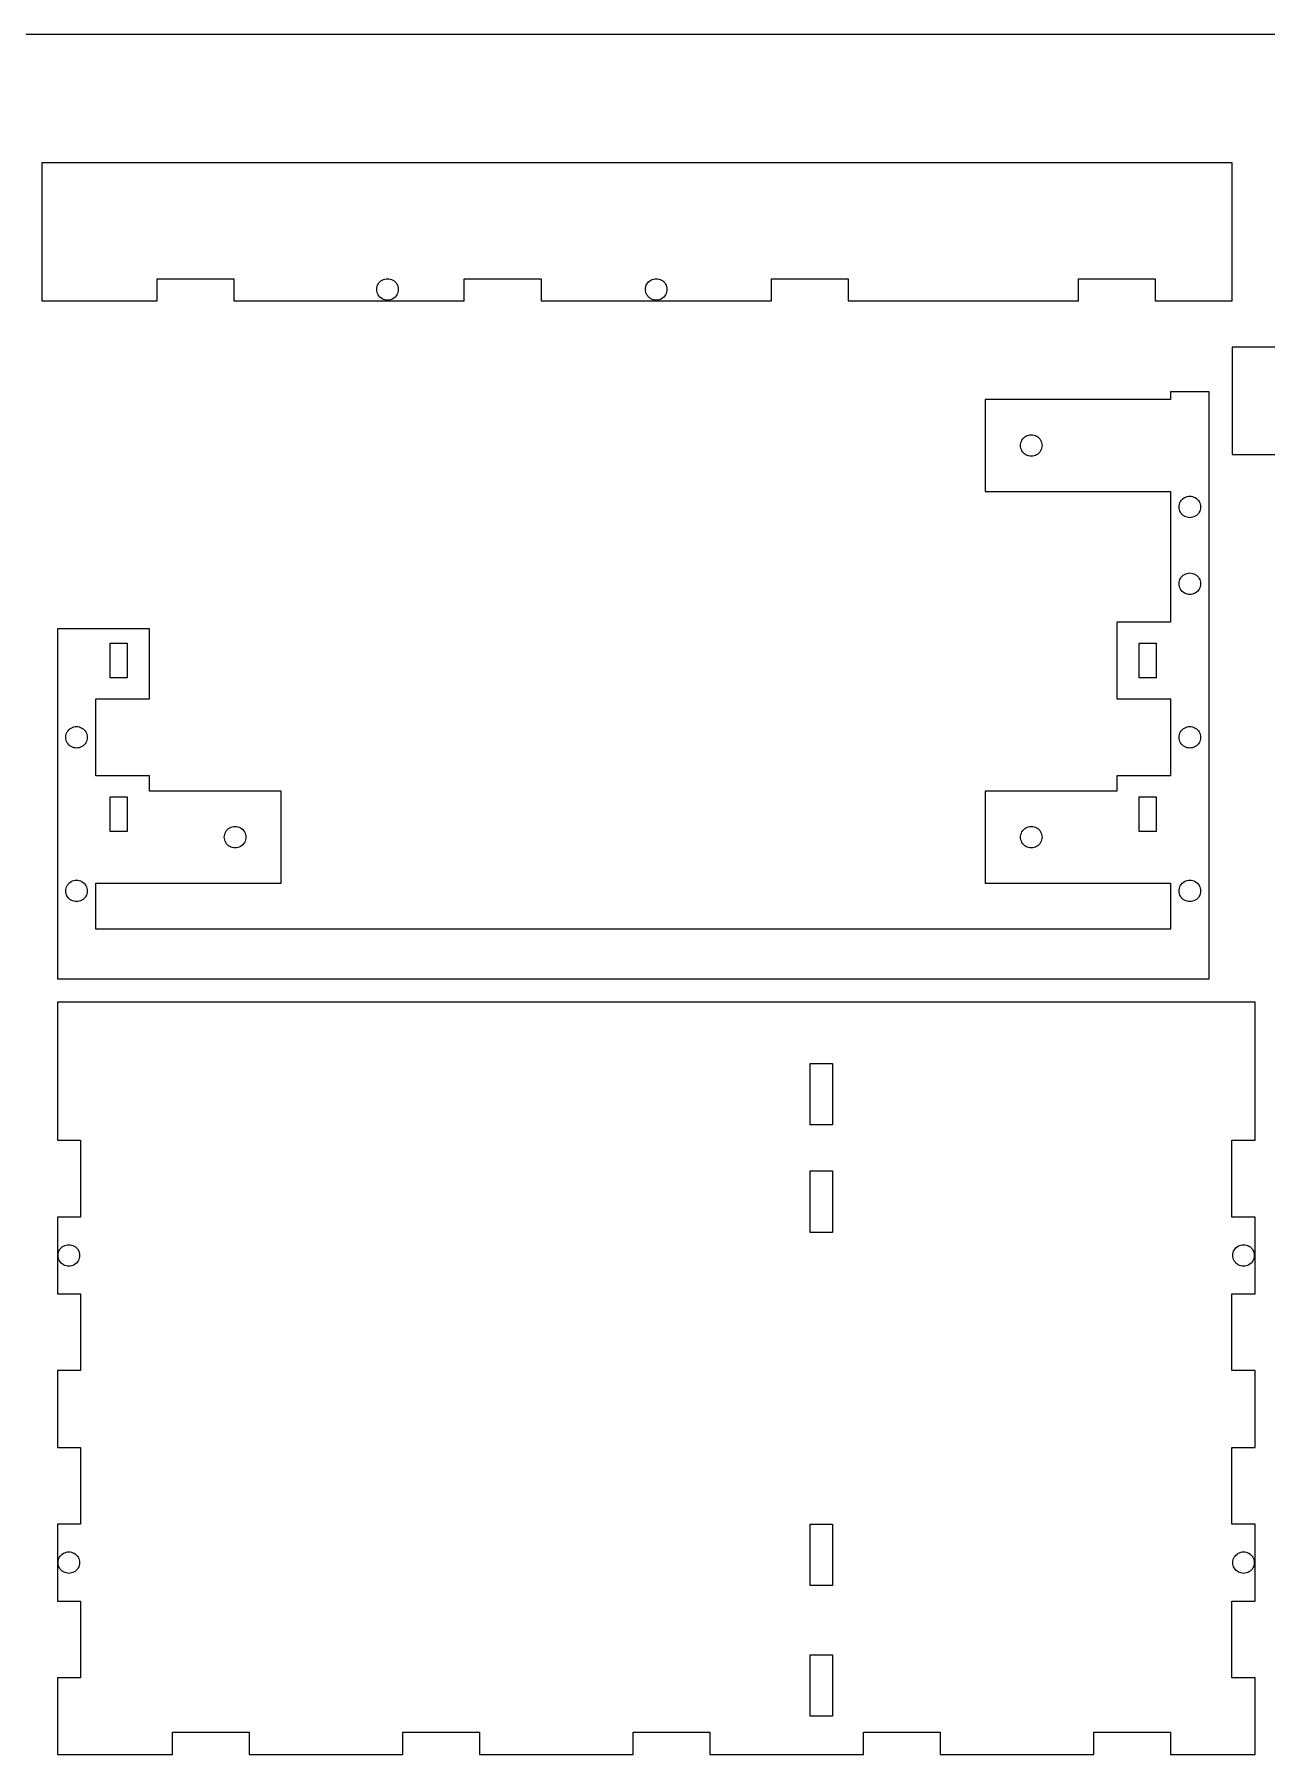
# Model space of a CAD drawing. Header units: millimetres. Extents: x 0 to 684, y 0 to 509.
# Drawn here: x 363 to 523.5, y 285 to 509 of the extents above; entities that cross this region are included whole.
import ezdxf

# ---------------------------------------------------------------- set-up
doc = ezdxf.new("R2010")
doc.units = ezdxf.units.MM
doc.layers.add('CUT_WHITE', color=7, linetype='Continuous')

msp = doc.modelspace()

# ---------------------------------------------------------------- linework, layer by layer
at = {"layer": 'CUT_WHITE', "color": 7}
for p, q in [((684, 509), (0, 509)), ((519, 492.29185), (364, 492.29185)), ((364, 492.29185), (364, 474.29185)), ((519, 474.29185), (519, 492.29185)), ((379, 474.29185), (379, 477.19184)), ((379, 477.19184), (389, 477.19184)), ((389, 477.19184), (389, 474.29185)), ((408.464, 477.08528), (408.638, 477.14414)), ((408.638, 477.14414), (408.817, 477.17987)), ((408.817, 477.17987), (409, 477.19184)), ((409, 477.19184), (409.183, 477.17987)), ((409.183, 477.17987), (409.362, 477.14414)), ((409.362, 477.14414), (409.536, 477.08528)), ((419, 474.29185), (419, 477.19184)), ((419, 477.19184), (429, 477.19184)), ((429, 477.19184), (429, 474.29185)), ((443.4642, 477.08528), (443.6377, 477.14414)), ((443.6377, 477.14414), (443.8173, 477.17987)), ((443.8173, 477.17987), (444, 477.19184)), ((444, 477.19184), (444.1827, 477.17987)), ((444.1827, 477.17987), (444.3624, 477.14414)), ((444.3624, 477.14414), (444.5358, 477.08528)), ((459, 474.29185), (459, 477.19184)), ((459, 477.19184), (469, 477.19184)), ((469, 477.19184), (469, 474.29185)), ((499, 474.29185), (499, 477.19184)), ((499, 477.19184), (509, 477.19184)), ((509, 477.19184), (509, 474.29185)), ((407.6, 475.79185), (407.612, 475.97457)), ((407.612, 475.60911), (407.6, 475.79185)), ((407.612, 475.97457), (407.648, 476.15419)), ((407.648, 475.4295), (407.612, 475.60911)), ((407.648, 476.15419), (407.707, 476.3276)), ((407.707, 475.25608), (407.648, 475.4295)), ((407.707, 476.3276), (407.788, 476.49185)), ((407.788, 475.09184), (407.707, 475.25608)), ((407.788, 476.49185), (407.889, 476.64411)), ((407.889, 474.93957), (407.788, 475.09184)), ((407.889, 476.64411), (408.01, 476.78179)), ((408.01, 474.80189), (407.889, 474.93957)), ((408.01, 476.78179), (408.148, 476.90254)), ((408.148, 476.90254), (408.3, 477.00428)), ((408.3, 477.00428), (408.464, 477.08528)), ((409.536, 477.08528), (409.7, 477.00428)), ((409.7, 477.00428), (409.852, 476.90254)), ((409.852, 476.90254), (409.99, 476.78179)), ((409.99, 476.78179), (410.111, 476.64411)), ((410.111, 474.93957), (409.99, 474.80189)), ((410.111, 476.64411), (410.212, 476.49185)), ((410.212, 475.09184), (410.111, 474.93957)), ((410.212, 476.49185), (410.293, 476.3276)), ((410.293, 475.25608), (410.212, 475.09184)), ((410.293, 476.3276), (410.352, 476.15419)), ((410.352, 475.4295), (410.293, 475.25608)), ((410.352, 476.15419), (410.388, 475.97457)), ((410.388, 475.60911), (410.352, 475.4295)), ((410.388, 475.97457), (410.4, 475.79185)), ((410.4, 475.79185), (410.388, 475.60911)), ((442.6, 475.79185), (442.612, 475.97457)), ((442.612, 475.60911), (442.6, 475.79185)), ((442.612, 475.97457), (442.6477, 476.15419)), ((442.6477, 475.4295), (442.612, 475.60911)), ((442.6477, 476.15419), (442.7066, 476.3276)), ((442.7066, 475.25608), (442.6477, 475.4295)), ((442.7066, 476.3276), (442.7876, 476.49185)), ((442.7876, 475.09184), (442.7066, 475.25608)), ((442.7876, 476.49185), (442.8893, 476.64411)), ((442.8893, 474.93957), (442.7876, 475.09184)), ((442.8893, 476.64411), (443.0101, 476.78179)), ((443.0101, 474.80189), (442.8893, 474.93957)), ((443.0101, 476.78179), (443.1477, 476.90254)), ((443.1477, 476.90254), (443.3, 477.00428)), ((443.3, 477.00428), (443.4642, 477.08528)), ((444.5358, 477.08528), (444.7, 477.00428)), ((444.7, 477.00428), (444.8523, 476.90254)), ((444.8523, 476.90254), (444.99, 476.78179)), ((444.99, 476.78179), (445.1107, 476.64411)), ((445.1107, 474.93957), (444.99, 474.80189)), ((445.1107, 476.64411), (445.2124, 476.49185)), ((445.2124, 475.09184), (445.1107, 474.93957)), ((445.2124, 476.49185), (445.2934, 476.3276)), ((445.2934, 475.25608), (445.2124, 475.09184)), ((445.2934, 476.3276), (445.3523, 476.15419)), ((445.3523, 475.4295), (445.2934, 475.25608)), ((445.3523, 476.15419), (445.388, 475.97457)), ((445.388, 475.60911), (445.3523, 475.4295)), ((445.388, 475.97457), (445.4, 475.79185)), ((445.4, 475.79185), (445.388, 475.60911)), ((364, 474.29185), (379, 474.29185)), ((389, 474.29185), (419, 474.29185)), ((408.148, 474.68115), (408.01, 474.80189)), ((408.3, 474.5794), (408.148, 474.68115)), ((408.464, 474.49841), (408.3, 474.5794)), ((408.638, 474.43954), (408.464, 474.49841)), ((408.817, 474.40382), (408.638, 474.43954)), ((409, 474.39184), (408.817, 474.40382)), ((409.183, 474.40382), (409, 474.39184)), ((409.362, 474.43954), (409.183, 474.40382)), ((409.536, 474.49841), (409.362, 474.43954)), ((409.7, 474.5794), (409.536, 474.49841)), ((409.852, 474.68115), (409.7, 474.5794)), ((409.99, 474.80189), (409.852, 474.68115)), ((429, 474.29185), (459, 474.29185)), ((443.1477, 474.68115), (443.0101, 474.80189)), ((443.3, 474.5794), (443.1477, 474.68115)), ((443.4642, 474.49841), (443.3, 474.5794)), ((443.6377, 474.43954), (443.4642, 474.49841)), ((443.8173, 474.40382), (443.6377, 474.43954)), ((444, 474.39184), (443.8173, 474.40382)), ((444.1827, 474.40382), (444, 474.39184)), ((444.3624, 474.43954), (444.1827, 474.40382)), ((444.5358, 474.49841), (444.3624, 474.43954)), ((444.7, 474.5794), (444.5358, 474.49841)), ((444.8523, 474.68115), (444.7, 474.5794)), ((444.99, 474.80189), (444.8523, 474.68115)), ((469, 474.29185), (499, 474.29185)), ((509, 474.29185), (519, 474.29185)), ((534, 468.29185), (519, 468.29185)), ((519, 468.29185), (519, 454.29185)), ((511, 461.46761), (486.85, 461.46761)), ((486.85, 461.46761), (486.85, 449.46761)), ((516, 462.46761), (511, 462.46761)), ((511, 462.46761), (511, 461.46761)), ((516, 386), (516, 462.46761)), ((491.45, 455.46761), (491.462, 455.65031)), ((491.462, 455.28491), (491.45, 455.46761)), ((491.462, 455.65031), (491.498, 455.82991)), ((491.498, 455.10521), (491.462, 455.28491)), ((491.498, 455.82991), (491.557, 456.00341)), ((491.557, 454.93181), (491.498, 455.10521)), ((491.557, 456.00341), (491.638, 456.16761)), ((491.638, 454.76761), (491.557, 454.93181)), ((491.638, 456.16761), (491.739, 456.31991)), ((491.739, 454.61531), (491.638, 454.76761)), ((491.739, 456.31991), (491.86, 456.45751)), ((491.86, 456.45751), (491.998, 456.57831)), ((491.998, 456.57831), (492.15, 456.68001)), ((492.15, 456.68001), (492.314, 456.76101)), ((492.314, 456.76101), (492.488, 456.81991)), ((492.488, 456.81991), (492.667, 456.85561)), ((492.667, 456.85561), (492.85, 456.86761)), ((492.85, 456.86761), (493.033, 456.85561)), ((493.033, 456.85561), (493.212, 456.81991)), ((493.212, 456.81991), (493.386, 456.76101)), ((493.386, 456.76101), (493.55, 456.68001)), ((493.55, 456.68001), (493.702, 456.57831)), ((493.702, 456.57831), (493.84, 456.45751)), ((493.84, 456.45751), (493.961, 456.31991)), ((493.961, 456.31991), (494.062, 456.16761)), ((494.062, 454.76761), (493.961, 454.61531)), ((494.062, 456.16761), (494.143, 456.00341)), ((494.143, 454.93181), (494.062, 454.76761)), ((494.143, 456.00341), (494.202, 455.82991)), ((494.202, 455.10521), (494.143, 454.93181)), ((494.202, 455.82991), (494.238, 455.65031)), ((494.238, 455.28491), (494.202, 455.10521)), ((494.238, 455.65031), (494.25, 455.46761)), ((494.25, 455.46761), (494.238, 455.28491)), ((491.86, 454.47761), (491.739, 454.61531)), ((491.998, 454.35691), (491.86, 454.47761)), ((492.15, 454.25521), (491.998, 454.35691)), ((492.314, 454.17421), (492.15, 454.25521)), ((492.488, 454.11531), (492.314, 454.17421)), ((492.667, 454.07961), (492.488, 454.11531)), ((492.85, 454.06761), (492.667, 454.07961)), ((493.033, 454.07961), (492.85, 454.06761)), ((493.212, 454.11531), (493.033, 454.07961)), ((493.386, 454.17421), (493.212, 454.11531)), ((493.55, 454.25521), (493.386, 454.17421)), ((493.702, 454.35691), (493.55, 454.25521)), ((493.84, 454.47761), (493.702, 454.35691)), ((493.961, 454.61531), (493.84, 454.47761)), ((519, 454.29185), (534, 454.29185)), ((486.85, 449.46761), (511, 449.46761)), ((511, 449.46761), (511, 432.46761)), ((512.148, 447.82991), (512.207, 448.00341)), ((512.207, 448.00341), (512.288, 448.16761)), ((512.288, 448.16761), (512.389, 448.31991)), ((512.389, 448.31991), (512.51, 448.45751)), ((512.51, 448.45751), (512.648, 448.57831)), ((512.648, 448.57831), (512.8, 448.68001)), ((512.8, 448.68001), (512.964, 448.76101)), ((512.964, 448.76101), (513.138, 448.81991)), ((513.138, 448.81991), (513.317, 448.85561)), ((513.317, 448.85561), (513.5, 448.86761)), ((513.5, 448.86761), (513.683, 448.85561)), ((513.683, 448.85561), (513.862, 448.81991)), ((513.862, 448.81991), (514.036, 448.76101)), ((514.036, 448.76101), (514.2, 448.68001)), ((514.2, 448.68001), (514.352, 448.57831)), ((514.352, 448.57831), (514.49, 448.45751)), ((514.49, 448.45751), (514.611, 448.31991)), ((514.611, 448.31991), (514.712, 448.16761)), ((514.712, 448.16761), (514.793, 448.00341)), ((514.793, 448.00341), (514.852, 447.82991)), ((512.1, 447.46761), (512.112, 447.65031)), ((512.112, 447.28491), (512.1, 447.46761)), ((512.112, 447.65031), (512.148, 447.82991)), ((512.148, 447.10521), (512.112, 447.28491)), ((512.207, 446.93181), (512.148, 447.10521)), ((512.288, 446.76761), (512.207, 446.93181)), ((512.389, 446.61531), (512.288, 446.76761)), ((512.51, 446.47761), (512.389, 446.61531)), ((512.648, 446.35691), (512.51, 446.47761)), ((512.8, 446.25521), (512.648, 446.35691)), ((512.964, 446.17421), (512.8, 446.25521)), ((513.138, 446.11531), (512.964, 446.17421)), ((513.317, 446.07961), (513.138, 446.11531)), ((513.5, 446.06761), (513.317, 446.07961)), ((513.683, 446.07961), (513.5, 446.06761)), ((513.862, 446.11531), (513.683, 446.07961)), ((514.036, 446.17421), (513.862, 446.11531)), ((514.2, 446.25521), (514.036, 446.17421)), ((514.352, 446.35691), (514.2, 446.25521)), ((514.49, 446.47761), (514.352, 446.35691)), ((514.611, 446.61531), (514.49, 446.47761)), ((514.712, 446.76761), (514.611, 446.61531)), ((514.793, 446.93181), (514.712, 446.76761)), ((514.852, 447.10521), (514.793, 446.93181)), ((514.852, 447.82991), (514.888, 447.65031)), ((514.888, 447.28491), (514.852, 447.10521)), ((514.888, 447.65031), (514.9, 447.46761)), ((514.9, 447.46761), (514.888, 447.28491)), ((512.1, 437.46761), (512.112, 437.65031)), ((512.112, 437.28491), (512.1, 437.46761)), ((512.112, 437.65031), (512.148, 437.82991)), ((512.148, 437.10521), (512.112, 437.28491)), ((512.148, 437.82991), (512.207, 438.00341)), ((512.207, 436.93181), (512.148, 437.10521)), ((512.207, 438.00341), (512.288, 438.16761)), ((512.288, 436.76761), (512.207, 436.93181)), ((512.288, 438.16761), (512.389, 438.31991)), ((512.389, 438.31991), (512.51, 438.45751)), ((512.51, 438.45751), (512.648, 438.57831)), ((512.648, 438.57831), (512.8, 438.68001)), ((512.8, 438.68001), (512.964, 438.76101)), ((512.964, 438.76101), (513.138, 438.81991)), ((513.138, 438.81991), (513.317, 438.85561)), ((513.317, 438.85561), (513.5, 438.86761)), ((513.5, 438.86761), (513.683, 438.85561)), ((513.683, 438.85561), (513.862, 438.81991)), ((513.862, 438.81991), (514.036, 438.76101)), ((514.036, 438.76101), (514.2, 438.68001)), ((514.2, 438.68001), (514.352, 438.57831)), ((514.352, 438.57831), (514.49, 438.45751)), ((514.49, 438.45751), (514.611, 438.31991)), ((514.611, 438.31991), (514.712, 438.16761)), ((514.712, 438.16761), (514.793, 438.00341)), ((514.793, 436.93181), (514.712, 436.76761)), ((514.793, 438.00341), (514.852, 437.82991)), ((514.852, 437.10521), (514.793, 436.93181)), ((514.852, 437.82991), (514.888, 437.65031)), ((514.888, 437.28491), (514.852, 437.10521)), ((514.888, 437.65031), (514.9, 437.46761)), ((514.9, 437.46761), (514.888, 437.28491)), ((512.389, 436.61531), (512.288, 436.76761)), ((512.51, 436.47761), (512.389, 436.61531)), ((512.648, 436.35691), (512.51, 436.47761)), ((512.8, 436.25521), (512.648, 436.35691)), ((512.964, 436.17421), (512.8, 436.25521)), ((513.138, 436.11531), (512.964, 436.17421)), ((513.317, 436.07961), (513.138, 436.11531)), ((513.5, 436.06761), (513.317, 436.07961)), ((513.683, 436.07961), (513.5, 436.06761)), ((513.862, 436.11531), (513.683, 436.07961)), ((514.036, 436.17421), (513.862, 436.11531)), ((514.2, 436.25521), (514.036, 436.17421)), ((514.352, 436.35691), (514.2, 436.25521)), ((514.49, 436.47761), (514.352, 436.35691)), ((514.611, 436.61531), (514.49, 436.47761)), ((514.712, 436.76761), (514.611, 436.61531)), ((511, 432.46761), (504, 432.46761)), ((504, 432.46761), (504, 422.46761)), ((378, 431.57491), (366, 431.57491)), ((366, 431.57491), (366, 386)), ((378, 422.46761), (378, 431.57491)), ((372.89999, 425.21761), (372.89999, 429.71761)), ((372.89999, 429.71761), (375.1, 429.71761)), ((375.1, 429.71761), (375.1, 425.21761)), ((506.9, 425.21761), (506.9, 429.71761)), ((506.9, 429.71761), (509.1, 429.71761)), ((509.1, 429.71761), (509.1, 425.21761)), ((375.1, 425.21761), (372.89999, 425.21761)), ((509.1, 425.21761), (506.9, 425.21761)), ((371, 412.46761), (371, 422.46761)), ((371, 422.46761), (378, 422.46761)), ((504, 422.46761), (511, 422.46761)), ((511, 422.46761), (511, 412.46761)), ((367.09999, 417.46761), (367.11197, 417.65031)), ((367.11197, 417.28491), (367.09999, 417.46761)), ((367.11197, 417.65031), (367.14769, 417.82991)), ((367.14769, 417.10521), (367.11197, 417.28491)), ((367.14769, 417.82991), (367.20656, 418.00341)), ((367.20656, 416.93181), (367.14769, 417.10521)), ((367.20656, 418.00341), (367.28755, 418.16761)), ((367.28755, 416.76761), (367.20656, 416.93181)), ((367.28755, 418.16761), (367.3893, 418.31991)), ((367.3893, 416.61531), (367.28755, 416.76761)), ((367.3893, 418.31991), (367.51004, 418.45751)), ((367.51004, 418.45751), (367.64772, 418.57831)), ((367.64772, 418.57831), (367.79999, 418.68001)), ((367.79999, 418.68001), (367.96423, 418.76101)), ((367.96423, 418.76101), (368.13765, 418.81991)), ((368.13765, 418.81991), (368.31726, 418.85561)), ((368.31726, 418.85561), (368.5, 418.86761)), ((368.5, 418.86761), (368.68272, 418.85561)), ((368.68272, 418.85561), (368.86234, 418.81991)), ((368.86234, 418.81991), (369.03575, 418.76101)), ((369.03575, 418.76101), (369.2, 418.68001)), ((369.2, 418.68001), (369.35226, 418.57831)), ((369.35226, 418.57831), (369.48994, 418.45751)), ((369.48994, 418.45751), (369.61069, 418.31991)), ((369.61069, 418.31991), (369.71243, 418.16761)), ((369.71243, 416.76761), (369.61069, 416.61531)), ((369.71243, 418.16761), (369.79343, 418.00341)), ((369.79343, 416.93181), (369.71243, 416.76761)), ((369.79343, 418.00341), (369.85229, 417.82991)), ((369.85229, 417.10521), (369.79343, 416.93181)), ((369.85229, 417.82991), (369.88802, 417.65031)), ((369.88802, 417.28491), (369.85229, 417.10521)), ((369.88802, 417.65031), (369.89999, 417.46761)), ((369.89999, 417.46761), (369.88802, 417.28491)), ((512.1, 417.46761), (512.112, 417.65031)), ((512.112, 417.28491), (512.1, 417.46761)), ((512.112, 417.65031), (512.148, 417.82991)), ((512.148, 417.10521), (512.112, 417.28491)), ((512.148, 417.82991), (512.207, 418.00341)), ((512.207, 416.93181), (512.148, 417.10521)), ((512.207, 418.00341), (512.288, 418.16761)), ((512.288, 416.76761), (512.207, 416.93181)), ((512.288, 418.16761), (512.389, 418.31991)), ((512.389, 416.61531), (512.288, 416.76761)), ((512.389, 418.31991), (512.51, 418.45751)), ((512.51, 418.45751), (512.648, 418.57831)), ((512.648, 418.57831), (512.8, 418.68001)), ((512.8, 418.68001), (512.964, 418.76101)), ((512.964, 418.76101), (513.138, 418.81991)), ((513.138, 418.81991), (513.317, 418.85561)), ((513.317, 418.85561), (513.5, 418.86761)), ((513.5, 418.86761), (513.683, 418.85561)), ((513.683, 418.85561), (513.862, 418.81991)), ((513.862, 418.81991), (514.036, 418.76101)), ((514.036, 418.76101), (514.2, 418.68001)), ((514.2, 418.68001), (514.352, 418.57831)), ((514.352, 418.57831), (514.49, 418.45751)), ((514.49, 418.45751), (514.611, 418.31991)), ((514.611, 418.31991), (514.712, 418.16761)), ((514.712, 416.76761), (514.611, 416.61531)), ((514.712, 418.16761), (514.793, 418.00341)), ((514.793, 416.93181), (514.712, 416.76761)), ((514.793, 418.00341), (514.852, 417.82991)), ((514.852, 417.10521), (514.793, 416.93181)), ((514.852, 417.82991), (514.888, 417.65031)), ((514.888, 417.28491), (514.852, 417.10521)), ((514.888, 417.65031), (514.9, 417.46761)), ((514.9, 417.46761), (514.888, 417.28491)), ((367.51004, 416.47761), (367.3893, 416.61531)), ((367.64772, 416.35691), (367.51004, 416.47761)), ((367.79999, 416.25521), (367.64772, 416.35691)), ((367.96423, 416.17421), (367.79999, 416.25521)), ((368.13765, 416.11531), (367.96423, 416.17421)), ((368.31726, 416.07961), (368.13765, 416.11531)), ((368.5, 416.06761), (368.31726, 416.07961)), ((368.68272, 416.07961), (368.5, 416.06761)), ((368.86234, 416.11531), (368.68272, 416.07961)), ((369.03575, 416.17421), (368.86234, 416.11531)), ((369.2, 416.25521), (369.03575, 416.17421)), ((369.35226, 416.35691), (369.2, 416.25521)), ((369.48994, 416.47761), (369.35226, 416.35691)), ((369.61069, 416.61531), (369.48994, 416.47761)), ((512.51, 416.47761), (512.389, 416.61531)), ((512.648, 416.35691), (512.51, 416.47761)), ((512.8, 416.25521), (512.648, 416.35691)), ((512.964, 416.17421), (512.8, 416.25521)), ((513.138, 416.11531), (512.964, 416.17421)), ((513.317, 416.07961), (513.138, 416.11531)), ((513.5, 416.06761), (513.317, 416.07961)), ((513.683, 416.07961), (513.5, 416.06761)), ((513.862, 416.11531), (513.683, 416.07961)), ((514.036, 416.17421), (513.862, 416.11531)), ((514.2, 416.25521), (514.036, 416.17421)), ((514.352, 416.35691), (514.2, 416.25521)), ((514.49, 416.47761), (514.352, 416.35691)), ((514.611, 416.61531), (514.49, 416.47761)), ((378, 412.46761), (371, 412.46761)), ((378, 410.46761), (378, 412.46761)), ((511, 412.46761), (504, 412.46761)), ((504, 412.46761), (504, 410.46761)), ((395.15, 410.46761), (378, 410.46761)), ((395.15, 398.46761), (395.15, 410.46761)), ((504, 410.46761), (486.85, 410.46761)), ((486.85, 410.46761), (486.85, 398.46761)), ((372.89999, 405.21761), (372.89999, 409.71761)), ((372.89999, 409.71761), (375.1, 409.71761)), ((375.1, 409.71761), (375.1, 405.21761)), ((506.9, 405.21761), (506.9, 409.71761)), ((506.9, 409.71761), (509.1, 409.71761)), ((509.1, 409.71761), (509.1, 405.21761)), ((388.0393, 405.31991), (388.16, 405.45751)), ((388.16, 405.45751), (388.2977, 405.57831)), ((388.2977, 405.57831), (388.45, 405.68001)), ((388.45, 405.68001), (388.6142, 405.76101)), ((388.6142, 405.76101), (388.7876, 405.81991)), ((388.7876, 405.81991), (388.9673, 405.85561)), ((388.9673, 405.85561), (389.15, 405.86761)), ((389.15, 405.86761), (389.3327, 405.85561)), ((389.3327, 405.85561), (389.5123, 405.81991)), ((389.5123, 405.81991), (389.6857, 405.76101)), ((389.6857, 405.76101), (389.85, 405.68001)), ((389.85, 405.68001), (390.0023, 405.57831)), ((390.0023, 405.57831), (390.1399, 405.45751)), ((390.1399, 405.45751), (390.2607, 405.31991)), ((491.739, 405.31991), (491.86, 405.45751)), ((491.86, 405.45751), (491.998, 405.57831)), ((491.998, 405.57831), (492.15, 405.68001)), ((492.15, 405.68001), (492.314, 405.76101)), ((492.314, 405.76101), (492.488, 405.81991)), ((492.488, 405.81991), (492.667, 405.85561)), ((492.667, 405.85561), (492.85, 405.86761)), ((492.85, 405.86761), (493.033, 405.85561)), ((493.033, 405.85561), (493.212, 405.81991)), ((493.212, 405.81991), (493.386, 405.76101)), ((493.386, 405.76101), (493.55, 405.68001)), ((493.55, 405.68001), (493.702, 405.57831)), ((493.702, 405.57831), (493.84, 405.45751)), ((493.84, 405.45751), (493.961, 405.31991)), ((375.1, 405.21761), (372.89999, 405.21761)), ((387.75, 404.46761), (387.762, 404.65031)), ((387.762, 404.28491), (387.75, 404.46761)), ((387.762, 404.65031), (387.7977, 404.82991)), ((387.7977, 404.10521), (387.762, 404.28491)), ((387.7977, 404.82991), (387.8566, 405.00341)), ((387.8566, 403.93181), (387.7977, 404.10521)), ((387.8566, 405.00341), (387.9376, 405.16761)), ((387.9376, 403.76761), (387.8566, 403.93181)), ((387.9376, 405.16761), (388.0393, 405.31991)), ((388.0393, 403.61531), (387.9376, 403.76761)), ((388.16, 403.47761), (388.0393, 403.61531)), ((388.2977, 403.35691), (388.16, 403.47761)), ((388.45, 403.25521), (388.2977, 403.35691)), ((388.6142, 403.17421), (388.45, 403.25521)), ((389.85, 403.25521), (389.6857, 403.17421)), ((390.0023, 403.35691), (389.85, 403.25521)), ((390.1399, 403.47761), (390.0023, 403.35691)), ((390.2607, 403.61531), (390.1399, 403.47761)), ((390.2607, 405.31991), (390.3624, 405.16761)), ((390.3624, 403.76761), (390.2607, 403.61531)), ((390.3624, 405.16761), (390.4434, 405.00341)), ((390.4434, 403.93181), (390.3624, 403.76761)), ((390.4434, 405.00341), (390.5023, 404.82991)), ((390.5023, 404.10521), (390.4434, 403.93181)), ((390.5023, 404.82991), (390.538, 404.65031)), ((390.538, 404.28491), (390.5023, 404.10521)), ((390.538, 404.65031), (390.55, 404.46761)), ((390.55, 404.46761), (390.538, 404.28491)), ((491.45, 404.46761), (491.462, 404.65031)), ((491.462, 404.28491), (491.45, 404.46761)), ((491.462, 404.65031), (491.498, 404.82991)), ((491.498, 404.10521), (491.462, 404.28491)), ((491.498, 404.82991), (491.557, 405.00341)), ((491.557, 403.93181), (491.498, 404.10521)), ((491.557, 405.00341), (491.638, 405.16761)), ((491.638, 403.76761), (491.557, 403.93181)), ((491.638, 405.16761), (491.739, 405.31991)), ((491.739, 403.61531), (491.638, 403.76761)), ((491.86, 403.47761), (491.739, 403.61531)), ((491.998, 403.35691), (491.86, 403.47761)), ((492.15, 403.25521), (491.998, 403.35691)), ((492.314, 403.17421), (492.15, 403.25521)), ((493.55, 403.25521), (493.386, 403.17421)), ((493.702, 403.35691), (493.55, 403.25521)), ((493.84, 403.47761), (493.702, 403.35691)), ((493.961, 403.61531), (493.84, 403.47761)), ((493.961, 405.31991), (494.062, 405.16761)), ((494.062, 403.76761), (493.961, 403.61531)), ((494.062, 405.16761), (494.143, 405.00341)), ((494.143, 403.93181), (494.062, 403.76761)), ((494.143, 405.00341), (494.202, 404.82991)), ((494.202, 404.10521), (494.143, 403.93181)), ((494.202, 404.82991), (494.238, 404.65031)), ((494.238, 404.28491), (494.202, 404.10521)), ((494.238, 404.65031), (494.25, 404.46761)), ((494.25, 404.46761), (494.238, 404.28491)), ((509.1, 405.21761), (506.9, 405.21761)), ((388.7876, 403.11531), (388.6142, 403.17421)), ((388.9673, 403.07961), (388.7876, 403.11531)), ((389.15, 403.06761), (388.9673, 403.07961)), ((389.3327, 403.07961), (389.15, 403.06761)), ((389.5123, 403.11531), (389.3327, 403.07961)), ((389.6857, 403.17421), (389.5123, 403.11531)), ((492.488, 403.11531), (492.314, 403.17421)), ((492.667, 403.07961), (492.488, 403.11531)), ((492.85, 403.06761), (492.667, 403.07961)), ((493.033, 403.07961), (492.85, 403.06761)), ((493.212, 403.11531), (493.033, 403.07961)), ((493.386, 403.17421), (493.212, 403.11531)), ((367.79999, 398.68001), (367.96423, 398.76101)), ((367.96423, 398.76101), (368.13765, 398.81991)), ((368.13765, 398.81991), (368.31726, 398.85561)), ((368.31726, 398.85561), (368.5, 398.86761)), ((368.5, 398.86761), (368.68272, 398.85561)), ((368.68272, 398.85561), (368.86234, 398.81991)), ((368.86234, 398.81991), (369.03575, 398.76101)), ((369.03575, 398.76101), (369.2, 398.68001)), ((512.8, 398.68001), (512.964, 398.76101)), ((512.964, 398.76101), (513.138, 398.81991)), ((513.138, 398.81991), (513.317, 398.85561)), ((513.317, 398.85561), (513.5, 398.86761)), ((513.5, 398.86761), (513.683, 398.85561)), ((513.683, 398.85561), (513.862, 398.81991)), ((513.862, 398.81991), (514.036, 398.76101)), ((514.036, 398.76101), (514.2, 398.68001)), ((367.09999, 397.46761), (367.11197, 397.65031)), ((367.11197, 397.28491), (367.09999, 397.46761)), ((367.11197, 397.65031), (367.14769, 397.82991)), ((367.14769, 397.10521), (367.11197, 397.28491)), ((367.14769, 397.82991), (367.20656, 398.00341)), ((367.20656, 396.93181), (367.14769, 397.10521)), ((367.20656, 398.00341), (367.28755, 398.16761)), ((367.28755, 396.76761), (367.20656, 396.93181)), ((367.28755, 398.16761), (367.3893, 398.31991)), ((367.3893, 396.61531), (367.28755, 396.76761)), ((367.3893, 398.31991), (367.51004, 398.45751)), ((367.51004, 396.47761), (367.3893, 396.61531)), ((367.51004, 398.45751), (367.64772, 398.57831)), ((367.64772, 398.57831), (367.79999, 398.68001)), ((369.2, 398.68001), (369.35226, 398.57831)), ((369.35226, 398.57831), (369.48994, 398.45751)), ((369.48994, 398.45751), (369.61069, 398.31991)), ((369.61069, 396.61531), (369.48994, 396.47761)), ((369.61069, 398.31991), (369.71243, 398.16761)), ((369.71243, 396.76761), (369.61069, 396.61531)), ((369.71243, 398.16761), (369.79343, 398.00341)), ((369.79343, 396.93181), (369.71243, 396.76761)), ((369.79343, 398.00341), (369.85229, 397.82991)), ((369.85229, 397.10521), (369.79343, 396.93181)), ((369.85229, 397.82991), (369.88802, 397.65031)), ((369.88802, 397.28491), (369.85229, 397.10521)), ((369.88802, 397.65031), (369.89999, 397.46761)), ((369.89999, 397.46761), (369.88802, 397.28491)), ((371, 392.46761), (371, 398.46761)), ((371, 398.46761), (395.15, 398.46761)), ((486.85, 398.46761), (511, 398.46761)), ((511, 398.46761), (511, 392.46761)), ((512.1, 397.46761), (512.112, 397.65031)), ((512.112, 397.28491), (512.1, 397.46761)), ((512.112, 397.65031), (512.148, 397.82991)), ((512.148, 397.10521), (512.112, 397.28491)), ((512.148, 397.82991), (512.207, 398.00341)), ((512.207, 396.93181), (512.148, 397.10521)), ((512.207, 398.00341), (512.288, 398.16761)), ((512.288, 396.76761), (512.207, 396.93181)), ((512.288, 398.16761), (512.389, 398.31991)), ((512.389, 396.61531), (512.288, 396.76761)), ((512.389, 398.31991), (512.51, 398.45751)), ((512.51, 396.47761), (512.389, 396.61531)), ((512.51, 398.45751), (512.648, 398.57831)), ((512.648, 398.57831), (512.8, 398.68001)), ((514.2, 398.68001), (514.352, 398.57831)), ((514.352, 398.57831), (514.49, 398.45751)), ((514.49, 398.45751), (514.611, 398.31991)), ((514.611, 396.61531), (514.49, 396.47761)), ((514.611, 398.31991), (514.712, 398.16761)), ((514.712, 396.76761), (514.611, 396.61531)), ((514.712, 398.16761), (514.793, 398.00341)), ((514.793, 396.93181), (514.712, 396.76761)), ((514.793, 398.00341), (514.852, 397.82991)), ((514.852, 397.10521), (514.793, 396.93181)), ((514.852, 397.82991), (514.888, 397.65031)), ((514.888, 397.28491), (514.852, 397.10521)), ((514.888, 397.65031), (514.9, 397.46761)), ((514.9, 397.46761), (514.888, 397.28491)), ((367.64772, 396.35691), (367.51004, 396.47761)), ((367.79999, 396.25521), (367.64772, 396.35691)), ((367.96423, 396.17421), (367.79999, 396.25521)), ((368.13765, 396.11531), (367.96423, 396.17421)), ((368.31726, 396.07961), (368.13765, 396.11531)), ((368.5, 396.06761), (368.31726, 396.07961)), ((368.68272, 396.07961), (368.5, 396.06761)), ((368.86234, 396.11531), (368.68272, 396.07961)), ((369.03575, 396.17421), (368.86234, 396.11531)), ((369.2, 396.25521), (369.03575, 396.17421)), ((369.35226, 396.35691), (369.2, 396.25521)), ((369.48994, 396.47761), (369.35226, 396.35691)), ((512.648, 396.35691), (512.51, 396.47761)), ((512.8, 396.25521), (512.648, 396.35691)), ((512.964, 396.17421), (512.8, 396.25521)), ((513.138, 396.11531), (512.964, 396.17421)), ((513.317, 396.07961), (513.138, 396.11531)), ((513.5, 396.06761), (513.317, 396.07961)), ((513.683, 396.07961), (513.5, 396.06761)), ((513.862, 396.11531), (513.683, 396.07961)), ((514.036, 396.17421), (513.862, 396.11531)), ((514.2, 396.25521), (514.036, 396.17421)), ((514.352, 396.35691), (514.2, 396.25521)), ((514.49, 396.47761), (514.352, 396.35691)), ((511, 392.46761), (371, 392.46761)), ((366, 386), (516, 386)), ((522, 383), (366, 383)), ((366, 383), (366, 365)), ((522, 365), (522, 383)), ((464.05, 367), (464.05, 375)), ((464.05, 375), (466.95, 375)), ((466.95, 375), (466.95, 367)), ((466.95, 367), (464.05, 367)), ((366, 365), (369.00999, 365)), ((369.00999, 365), (369.00999, 355)), ((518.99, 355), (518.99, 365)), ((518.99, 365), (522, 365)), ((464.05, 353), (464.05, 361)), ((464.05, 361), (466.95, 361)), ((466.95, 361), (466.95, 353)), ((369.00999, 355), (366, 355)), ((366, 355), (366, 345)), ((522, 355), (518.99, 355)), ((522, 345), (522, 355)), ((466.95, 353), (464.05, 353)), ((366.09999, 350), (366.11197, 350.1827)), ((366.11197, 349.8173), (366.09999, 350)), ((366.11197, 350.1827), (366.14769, 350.3623)), ((366.14769, 349.6376), (366.11197, 349.8173)), ((366.14769, 350.3623), (366.20656, 350.5358)), ((366.20656, 349.4642), (366.14769, 349.6376)), ((366.20656, 350.5358), (366.28755, 350.7)), ((366.28755, 349.3), (366.20656, 349.4642)), ((366.28755, 350.7), (366.3893, 350.8523)), ((366.3893, 350.8523), (366.51004, 350.9899)), ((366.51004, 350.9899), (366.64772, 351.1107)), ((366.64772, 351.1107), (366.79999, 351.2124)), ((366.79999, 351.2124), (366.96423, 351.2934)), ((366.96423, 351.2934), (367.13765, 351.3523)), ((367.13765, 351.3523), (367.31726, 351.388)), ((367.31726, 351.388), (367.5, 351.4)), ((367.5, 351.4), (367.68272, 351.388)), ((367.68272, 351.388), (367.86234, 351.3523)), ((367.86234, 351.3523), (368.03575, 351.2934)), ((368.03575, 351.2934), (368.2, 351.2124)), ((368.2, 351.2124), (368.35226, 351.1107)), ((368.35226, 351.1107), (368.48994, 350.9899)), ((368.48994, 350.9899), (368.61069, 350.8523)), ((368.61069, 350.8523), (368.71243, 350.7)), ((368.71243, 350.7), (368.79343, 350.5358)), ((368.79343, 349.4642), (368.71243, 349.3)), ((368.79343, 350.5358), (368.85229, 350.3623)), ((368.85229, 349.6376), (368.79343, 349.4642)), ((368.85229, 350.3623), (368.88802, 350.1827)), ((368.88802, 349.8173), (368.85229, 349.6376)), ((368.88802, 350.1827), (368.89999, 350)), ((368.89999, 350), (368.88802, 349.8173)), ((519.1, 350), (519.112, 350.1827)), ((519.112, 349.8173), (519.1, 350)), ((519.112, 350.1827), (519.148, 350.3623)), ((519.148, 349.6376), (519.112, 349.8173)), ((519.148, 350.3623), (519.207, 350.5358)), ((519.207, 349.4642), (519.148, 349.6376)), ((519.207, 350.5358), (519.288, 350.7)), ((519.288, 349.3), (519.207, 349.4642)), ((519.288, 350.7), (519.389, 350.8523)), ((519.389, 350.8523), (519.51, 350.9899)), ((519.51, 350.9899), (519.648, 351.1107)), ((519.648, 351.1107), (519.8, 351.2124)), ((519.8, 351.2124), (519.964, 351.2934)), ((519.964, 351.2934), (520.138, 351.3523)), ((520.138, 351.3523), (520.317, 351.388)), ((520.317, 351.388), (520.5, 351.4)), ((520.5, 351.4), (520.683, 351.388)), ((520.683, 351.388), (520.862, 351.3523)), ((520.862, 351.3523), (521.036, 351.2934)), ((521.036, 351.2934), (521.2, 351.2124)), ((521.2, 351.2124), (521.352, 351.1107)), ((521.352, 351.1107), (521.49, 350.9899)), ((521.49, 350.9899), (521.611, 350.8523)), ((521.611, 350.8523), (521.712, 350.7)), ((521.712, 350.7), (521.793, 350.5358)), ((521.793, 349.4642), (521.712, 349.3)), ((521.793, 350.5358), (521.852, 350.3623)), ((521.852, 349.6376), (521.793, 349.4642)), ((521.852, 350.3623), (521.888, 350.1827)), ((521.888, 349.8173), (521.852, 349.6376)), ((521.888, 350.1827), (521.9, 350)), ((521.9, 350), (521.888, 349.8173)), ((366.3893, 349.1477), (366.28755, 349.3)), ((366.51004, 349.01), (366.3893, 349.1477)), ((366.64772, 348.8893), (366.51004, 349.01)), ((366.79999, 348.7876), (366.64772, 348.8893)), ((366.96423, 348.7066), (366.79999, 348.7876)), ((367.13765, 348.6477), (366.96423, 348.7066)), ((367.31726, 348.612), (367.13765, 348.6477)), ((367.5, 348.6), (367.31726, 348.612)), ((367.68272, 348.612), (367.5, 348.6)), ((367.86234, 348.6477), (367.68272, 348.612)), ((368.03575, 348.7066), (367.86234, 348.6477)), ((368.2, 348.7876), (368.03575, 348.7066)), ((368.35226, 348.8893), (368.2, 348.7876)), ((368.48994, 349.01), (368.35226, 348.8893)), ((368.61069, 349.1477), (368.48994, 349.01)), ((368.71243, 349.3), (368.61069, 349.1477)), ((519.389, 349.1477), (519.288, 349.3)), ((519.51, 349.01), (519.389, 349.1477)), ((519.648, 348.8893), (519.51, 349.01)), ((519.8, 348.7876), (519.648, 348.8893)), ((519.964, 348.7066), (519.8, 348.7876)), ((520.138, 348.6477), (519.964, 348.7066)), ((520.317, 348.612), (520.138, 348.6477)), ((520.5, 348.6), (520.317, 348.612)), ((520.683, 348.612), (520.5, 348.6)), ((520.862, 348.6477), (520.683, 348.612)), ((521.036, 348.7066), (520.862, 348.6477)), ((521.2, 348.7876), (521.036, 348.7066)), ((521.352, 348.8893), (521.2, 348.7876)), ((521.49, 349.01), (521.352, 348.8893)), ((521.611, 349.1477), (521.49, 349.01)), ((521.712, 349.3), (521.611, 349.1477)), ((366, 345), (369.00999, 345)), ((369.00999, 345), (369.00999, 335)), ((518.99, 335), (518.99, 345)), ((518.99, 345), (522, 345)), ((369.00999, 335), (366, 335)), ((366, 335), (366, 325)), ((522, 335), (518.99, 335)), ((522, 325), (522, 335)), ((366, 325), (369.00999, 325)), ((369.00999, 325), (369.00999, 315)), ((518.99, 315), (518.99, 325)), ((518.99, 325), (522, 325)), ((369.00999, 315), (366, 315)), ((366, 315), (366, 305)), ((464.05, 307), (464.05, 315)), ((464.05, 315), (466.95, 315)), ((466.95, 315), (466.95, 307)), ((522, 315), (518.99, 315)), ((522, 305), (522, 315)), ((367.13765, 311.3523), (367.31726, 311.388)), ((367.31726, 311.388), (367.5, 311.4)), ((367.5, 311.4), (367.68272, 311.388)), ((367.68272, 311.388), (367.86234, 311.3523)), ((520.138, 311.3523), (520.317, 311.388)), ((520.317, 311.388), (520.5, 311.4)), ((520.5, 311.4), (520.683, 311.388)), ((520.683, 311.388), (520.862, 311.3523)), ((366.09999, 310), (366.11197, 310.1827)), ((366.11197, 309.8173), (366.09999, 310)), ((366.11197, 310.1827), (366.14769, 310.3623)), ((366.14769, 309.6376), (366.11197, 309.8173)), ((366.14769, 310.3623), (366.20656, 310.5358)), ((366.20656, 309.4642), (366.14769, 309.6376)), ((366.20656, 310.5358), (366.28755, 310.7)), ((366.28755, 309.3), (366.20656, 309.4642)), ((366.28755, 310.7), (366.3893, 310.8523)), ((366.3893, 309.1477), (366.28755, 309.3)), ((366.3893, 310.8523), (366.51004, 310.9899)), ((366.51004, 309.01), (366.3893, 309.1477)), ((366.51004, 310.9899), (366.64772, 311.1107)), ((366.64772, 311.1107), (366.79999, 311.2124)), ((366.79999, 311.2124), (366.96423, 311.2934)), ((366.96423, 311.2934), (367.13765, 311.3523)), ((367.86234, 311.3523), (368.03575, 311.2934)), ((368.03575, 311.2934), (368.2, 311.2124)), ((368.2, 311.2124), (368.35226, 311.1107)), ((368.35226, 311.1107), (368.48994, 310.9899)), ((368.48994, 310.9899), (368.61069, 310.8523)), ((368.61069, 309.1477), (368.48994, 309.01)), ((368.61069, 310.8523), (368.71243, 310.7)), ((368.71243, 309.3), (368.61069, 309.1477)), ((368.71243, 310.7), (368.79343, 310.5358)), ((368.79343, 309.4642), (368.71243, 309.3)), ((368.79343, 310.5358), (368.85229, 310.3623)), ((368.85229, 309.6376), (368.79343, 309.4642)), ((368.85229, 310.3623), (368.88802, 310.1827)), ((368.88802, 309.8173), (368.85229, 309.6376)), ((368.88802, 310.1827), (368.89999, 310)), ((368.89999, 310), (368.88802, 309.8173)), ((519.1, 310), (519.112, 310.1827)), ((519.112, 309.8173), (519.1, 310)), ((519.112, 310.1827), (519.148, 310.3623)), ((519.148, 309.6376), (519.112, 309.8173)), ((519.148, 310.3623), (519.207, 310.5358)), ((519.207, 309.4642), (519.148, 309.6376)), ((519.207, 310.5358), (519.288, 310.7)), ((519.288, 309.3), (519.207, 309.4642)), ((519.288, 310.7), (519.389, 310.8523)), ((519.389, 309.1477), (519.288, 309.3)), ((519.389, 310.8523), (519.51, 310.9899)), ((519.51, 309.01), (519.389, 309.1477)), ((519.51, 310.9899), (519.648, 311.1107)), ((519.648, 311.1107), (519.8, 311.2124)), ((519.8, 311.2124), (519.964, 311.2934)), ((519.964, 311.2934), (520.138, 311.3523)), ((520.862, 311.3523), (521.036, 311.2934)), ((521.036, 311.2934), (521.2, 311.2124)), ((521.2, 311.2124), (521.352, 311.1107)), ((521.352, 311.1107), (521.49, 310.9899)), ((521.49, 310.9899), (521.611, 310.8523)), ((521.611, 309.1477), (521.49, 309.01)), ((521.611, 310.8523), (521.712, 310.7)), ((521.712, 309.3), (521.611, 309.1477)), ((521.712, 310.7), (521.793, 310.5358)), ((521.793, 309.4642), (521.712, 309.3)), ((521.793, 310.5358), (521.852, 310.3623)), ((521.852, 309.6376), (521.793, 309.4642)), ((521.852, 310.3623), (521.888, 310.1827)), ((521.888, 309.8173), (521.852, 309.6376)), ((521.888, 310.1827), (521.9, 310)), ((521.9, 310), (521.888, 309.8173)), ((366.64772, 308.8893), (366.51004, 309.01)), ((366.79999, 308.7876), (366.64772, 308.8893)), ((366.96423, 308.7066), (366.79999, 308.7876)), ((367.13765, 308.6477), (366.96423, 308.7066)), ((367.31726, 308.612), (367.13765, 308.6477)), ((367.5, 308.6), (367.31726, 308.612)), ((367.68272, 308.612), (367.5, 308.6)), ((367.86234, 308.6477), (367.68272, 308.612)), ((368.03575, 308.7066), (367.86234, 308.6477)), ((368.2, 308.7876), (368.03575, 308.7066)), ((368.35226, 308.8893), (368.2, 308.7876)), ((368.48994, 309.01), (368.35226, 308.8893)), ((466.95, 307), (464.05, 307)), ((519.648, 308.8893), (519.51, 309.01)), ((519.8, 308.7876), (519.648, 308.8893)), ((519.964, 308.7066), (519.8, 308.7876)), ((520.138, 308.6477), (519.964, 308.7066)), ((520.317, 308.612), (520.138, 308.6477)), ((520.5, 308.6), (520.317, 308.612)), ((520.683, 308.612), (520.5, 308.6)), ((520.862, 308.6477), (520.683, 308.612)), ((521.036, 308.7066), (520.862, 308.6477)), ((521.2, 308.7876), (521.036, 308.7066)), ((521.352, 308.8893), (521.2, 308.7876)), ((521.49, 309.01), (521.352, 308.8893)), ((366, 305), (369.00999, 305)), ((369.00999, 305), (369.00999, 295)), ((518.99, 295), (518.99, 305)), ((518.99, 305), (522, 305)), ((464.05, 290), (464.05, 298)), ((464.05, 298), (466.95, 298)), ((466.95, 298), (466.95, 290)), ((369.00999, 295), (366, 295)), ((366, 295), (366, 285)), ((522, 295), (518.99, 295)), ((522, 285), (522, 295)), ((466.95, 290), (464.05, 290)), ((381, 285), (381, 287.89999)), ((381, 287.89999), (391, 287.89999)), ((391, 287.89999), (391, 285)), ((411, 285), (411, 287.89999)), ((411, 287.89999), (421, 287.89999)), ((421, 287.89999), (421, 285)), ((441, 285), (441, 287.89999)), ((441, 287.89999), (451, 287.89999)), ((451, 287.89999), (451, 285)), ((471, 285), (471, 287.89999)), ((471, 287.89999), (481, 287.89999)), ((481, 287.89999), (481, 285)), ((501, 285), (501, 287.89999)), ((501, 287.89999), (511, 287.89999)), ((511, 287.89999), (511, 285)), ((366, 285), (381, 285)), ((391, 285), (411, 285)), ((421, 285), (441, 285)), ((451, 285), (471, 285)), ((481, 285), (501, 285)), ((511, 285), (522, 285))]:
    msp.add_line(p, q, dxfattribs=at)

doc.saveas('drawing.dxf')
